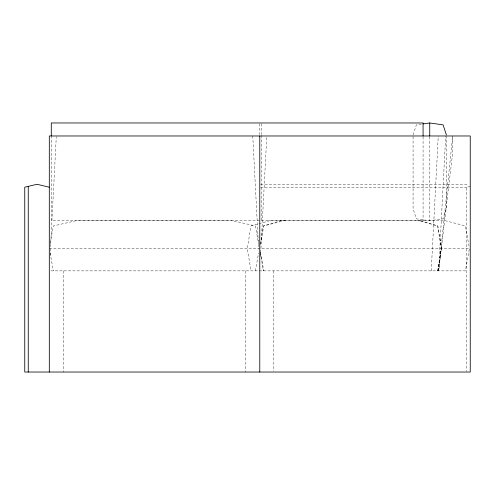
<?xml version="1.0" encoding="UTF-8"?>
<svg xmlns="http://www.w3.org/2000/svg" width="495" height="495" viewBox="0 0 495 495"><rect width="100%" height="100%" fill="white"/><g stroke="black" fill="none" stroke-linecap="round" stroke-linejoin="round"><path stroke-width="0.37" stroke-dasharray="2.48 1.86" d="M50.106 255.445L56.282 136.744M260.5 256.992L266.756 136.744M431.238 270.864L438.254 135.976M452.708 136.744L452.708 152.837L438.681 270.864L445.692 135.976M438.681 270.864L452.708 135.976M260.475 243.911L263.272 225.937L281.977 220.325M437.865 270.864L441.361 248.403L437.865 225.937L419.16 220.325M437.63 270.864L441.361 248.403L437.63 225.937L417.632 220.325M50.113 243.911L53.349 225.937L77.826 220.325L230.893 220.325L255.371 225.937L258.607 243.911M255.371 270.864L258.607 252.896M260.45 244.66L263.81 225.937L285.405 220.325M469.285 249.152L465.393 270.864L50.044 270.864M413.071 134.918L416.406 124.851L422.328 124.016M470.25 186.368L466.742 187.203L466.742 371.256M413.071 136.459L413.071 208.772L416.406 218.84L429.734 220.721L443.068 218.84L446.397 208.772L446.397 136.459M260.549 184.276L468.709 184.276M260.549 187.203L468.709 187.203M49.308 248.403L469.421 248.403M469.019 246.157L465.393 225.937L443.792 220.325L271 220.325L251.008 225.937L247.277 248.403L251.008 270.864M260.45 252.147L263.81 270.864M50.113 252.896L53.349 270.864M260.475 252.896L263.272 270.864M252.759 135.976L258.656 249.282M429.734 136.824L429.734 220.721M423.07 136.824L423.07 220.721L51.288 220.721L51.288 136.824M273.809 270.864L273.809 371.256M261.397 123.738L261.397 134.516M261.397 135.284L261.397 220.721M259.776 123.738L259.776 134.516M245.749 270.864L245.749 372.03M63.335 270.864L63.335 372.03"/><path stroke-width="0.74" d="M423.07 123.911L429.734 122.97L443.068 124.851L446.397 134.918M49.308 187.203L37.026 184.276L24.75 187.203L24.75 372.03L470.25 372.03L470.25 135.976L49.308 135.976L49.308 372.03M429.734 122.97L429.734 136.057M423.07 136.057L423.07 122.97L51.288 122.97L51.288 136.057M259.776 135.976L259.776 372.03M28.258 186.368L28.258 372.03"/></g></svg>
